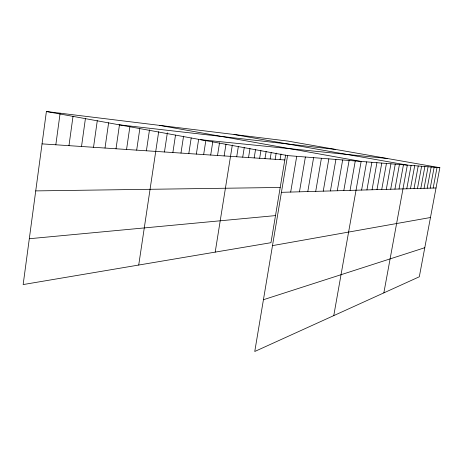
<?xml version="1.0" encoding="UTF-8"?>
<svg xmlns="http://www.w3.org/2000/svg" width="463" height="463" viewBox="0 0 463 463"><rect width="100%" height="100%" fill="white"/><g stroke="black" fill="none" stroke-linecap="round" stroke-linejoin="round"><path stroke-width="0.69" d="M439.85 167.704L287.581 155.585L254.76 351.486L419.31 276.781L439.85 167.704L287.957 141.093L46.393 111.514L23.15 284.566L270.965 242.699L285.625 155.059M55.826 144.792L60.126 113.192M68.97 145.66L73.032 116.201M81.523 146.493L85.441 118.435M93.526 147.286L97.294 120.606M105.008 148.044L108.631 122.712M116.01 148.773L119.477 124.773M126.555 149.474L129.866 126.787M136.678 150.145L139.82 128.76M146.395 150.788L149.503 129.831M138.721 265.044L158.682 131.712M164.458 151.98L167.351 132.829M172.867 152.541L175.512 135.127M180.975 153.074L183.556 136.191M188.794 153.594L191.207 137.945M196.347 154.092L198.627 139.415M203.645 154.578L205.856 140.416M210.7 155.041L212.777 141.817M217.517 155.493L219.531 142.789M224.121 155.933L226.002 144.126M215.202 252.121L232.316 145.069M236.709 156.766L238.381 146.349M242.71 157.16L244.308 147.275M248.527 157.547L249.997 148.507M254.175 157.924L255.564 149.416M259.656 158.282L260.912 150.602M264.975 158.635L266.15 151.511M270.149 158.977L271.191 152.657M275.172 159.313L276.203 153.079M280.057 159.637L281 153.971M290.683 192.064L296.719 156.315M299.463 191.815L305.383 157.003M307.797 191.578L313.601 157.657M315.714 191.358L321.409 158.277M323.249 191.144L328.834 158.867M330.426 190.941L335.912 159.434M337.272 190.75L342.661 159.972M343.806 190.565L349.102 160.482M350.057 190.391L355.26 160.974M333.771 315.616L361.146 161.442L159.631 125.38M361.597 190.061L366.621 161.876M366.933 189.911L371.876 162.293M372.061 189.766L376.923 162.698M376.986 189.627L381.778 163.086M381.732 189.494L386.443 163.456M386.292 189.367L390.934 163.815M390.691 189.245L395.263 164.157M394.933 189.124L399.436 164.487M399.019 189.008L403.458 164.811M383.85 292.882L407.342 165.117L234.012 134.49M406.78 188.788L411.092 165.418M410.467 188.684L414.715 165.708M414.032 188.586L418.222 165.986M417.481 188.487L421.614 166.252M420.821 188.395L424.895 166.518M424.056 188.302L428.072 166.767M427.187 188.215L431.157 167.016M430.225 188.128L434.144 167.253M433.177 188.047L437.037 167.484M263.43 299.723L424.785 247.711M272.499 245.616L430.468 217.512M29.308 238.729L275.497 215.596M281.423 192.324L436.036 187.966M35.732 190.901L280.202 187.463M42.046 143.877L284.803 159.949M200.728 139.716L387.155 158.473M119.049 124.79L335.577 149.439M46.393 111.514L287.581 155.585"/></g></svg>
